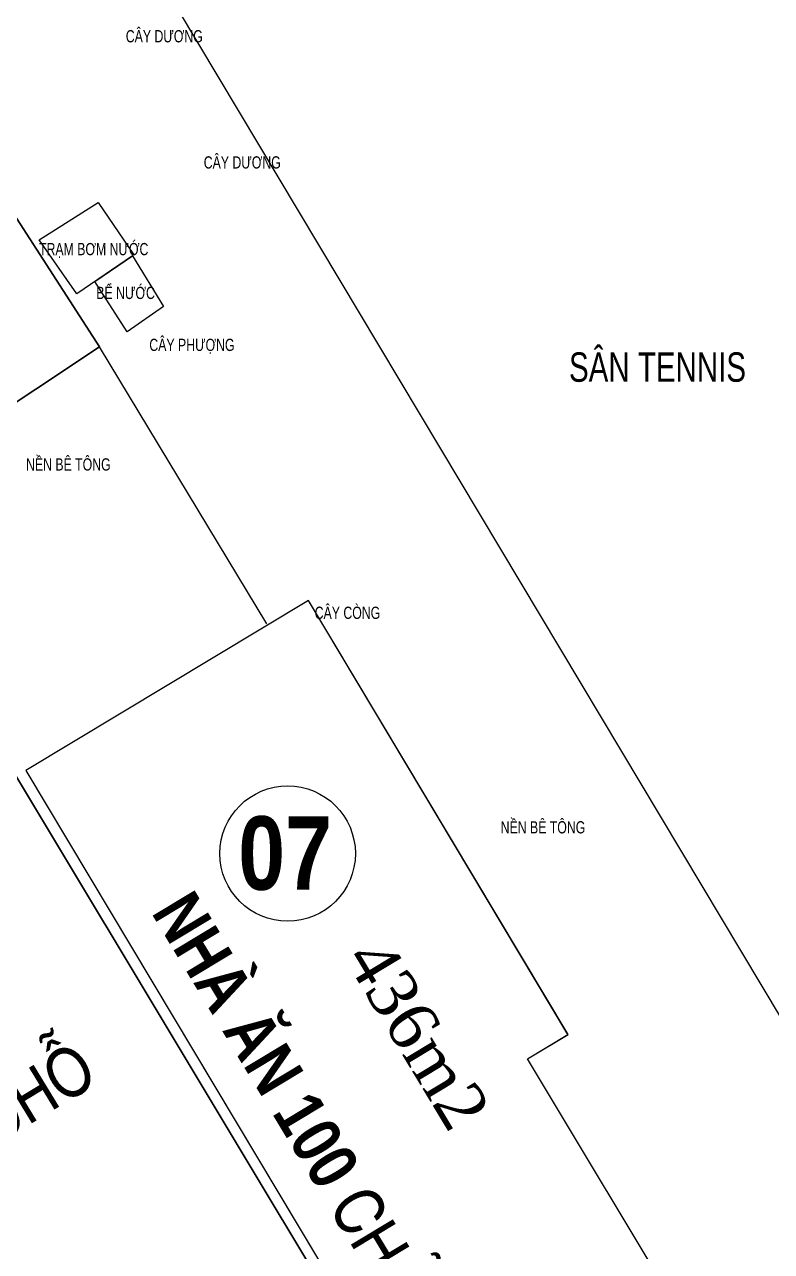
# Model space of a CAD drawing. Header units: millimetres. Extents: x 100 to 288, y -65 to 177.
# Drawn here: x 139.688 to 141.139, y 167.556 to 169.939 of the extents above; entities that cross this region are included whole.
import ezdxf

# ---------------------------------------------------------------- set-up
doc = ezdxf.new("R2010")
doc.units = ezdxf.units.MM
doc.header["$LTSCALE"] = 0.3
doc.header["$MEASUREMENT"] = 0
doc.linetypes.add('DASHDOTX2', pattern=[2, 1, -0.5, 0, -0.5])
doc.layers.add('HATCH1', color=8, linetype='CONTINUOUS')
doc.styles.add('DIM', font='VAVON.TTF')
doc.linetypes.add('FENCELINE2', pattern='A,0.25,-0.1,[132,ltypeshp.shx,S=0.1,R=0,X=-0.1,Y=0],-0.1,1', length=1.45)

msp = doc.modelspace()

# ---------------------------------------------------------------- linework, layer by layer
at = {"layer": 'HATCH1', "linetype": 'FENCELINE2'}
msp.add_lwpolyline([(139.47854, 170.81671), (139.47854, 170.81671), (139.47854, 170.81671), (139.47854, 170.81671), (141.30198, 171.90277), (142.17047, 170.46125), (145.15331, 165.86078), (144.06461, 165.22191), (143.15278, 164.67489), (139.47854, 170.81671)], dxfattribs=at)
at = {"layer": 'HATCH1', "ltscale": 5}
for points in [[(139.47854, 170.81671), (141.30198, 171.90277), (145.15331, 165.86078), (143.15278, 164.67489)], [(139.08671, 170.4703), (139.83334, 169.31345), (137.71578, 167.90592), (137.06429, 168.98076), (137.23546, 169.06508), (137.18231, 169.15251), (137.35126, 169.23896), (137.30204, 169.32169), (137.47892, 169.43792), (137.52654, 169.36044), (137.9964, 169.64262), (137.95658, 169.70692), (138.28605, 169.89984), (138.21383, 170.01885), (138.54743, 170.2213), (138.49894, 170.3017), (138.67611, 170.41336), (138.74453, 170.30104), (138.83428, 170.38985), (138.92611, 170.36511)], [(140.50193, 167.13302), (140.97366, 167.4161), (140.66532, 167.92992), (140.74387, 167.9769), (140.23964, 168.82009), (139.69043, 168.49003), (140.14235, 167.73433), (140.43249, 167.24915), (140.50211, 167.13313)], [(140.36037, 167.33057), (139.67183, 168.47797), (137.97921, 167.45462), (138.66845, 166.31462), (140.36066, 167.3301)]]:
    msp.add_lwpolyline(points, close=True, dxfattribs=at)
at = {"layer": 'HATCH1', "linetype": 'Continuous', "ltscale": 0.7}
for points in [[(137.71578, 167.90592), (139.83334, 169.31345), (139.08671, 170.4703), (138.92611, 170.36511), (138.83428, 170.38985), (138.74453, 170.30104), (138.67611, 170.41336), (138.49894, 170.3017), (138.54743, 170.2213), (138.21295, 170.01832), (138.28605, 169.89984), (137.95658, 169.70692), (137.9964, 169.64262), (137.52654, 169.36044), (137.47892, 169.43792), (137.30204, 169.32169), (137.35126, 169.23896), (137.18231, 169.15251), (137.23546, 169.06508), (137.06429, 168.98076), (137.71578, 167.90592)], [(139.89733, 169.49027), (139.78948, 169.41638), (139.71582, 169.52116), (139.8309, 169.59339), (139.9002, 169.49223)], [(140.74375, 167.9771), (140.23964, 168.82009), (139.69043, 168.49003)], [(139.69043, 168.49003), (140.50193, 167.13302), (140.97366, 167.4161), (140.66532, 167.92992), (140.74375, 167.9771)], [(140.36037, 167.33057), (138.66845, 166.31462), (137.97899, 167.45497), (139.67183, 168.47797), (140.36037, 167.33057)]]:
    msp.add_lwpolyline(points, dxfattribs=at)
at = {"layer": 'HATCH1'}
for points in [[(139.89733, 169.49027), (139.89733, 169.49027), (139.9575, 169.39137), (139.88723, 169.34221), (139.82455, 169.44041), (139.89733, 169.49027)], [(140.15833, 168.77483), (139.83334, 169.31345)]]:
    msp.add_lwpolyline(points, dxfattribs=at)
msp.add_circle((140.19902, 168.32863), 0.1316, dxfattribs=at)

# ---------------------------------------------------------------- texts
at = {"layer": 'HATCH1', "style": 'DIM', "width": 0.75}
for s, height, p in [('CAÂY DÖÔNG', 0.02381, (139.88446, 169.90471, -0.00007)), ('CAÂY DÖÔNG', 0.02381, (140.03595, 169.65958, -0.00007)), ('TRAÏM BÔM NÖÔÙC', 0.0238096, (139.71582, 169.49114)), ('BEÅ NÖÔÙC', 0.02381, (139.82714, 169.40605)), ('CAÂY PHÖÔÏNG', 0.0238096, (139.93021, 169.30508)), ('SAÂN TENNIS', 0.0571431, (140.74581, 169.2453)), ('NEÀN BEÂ TOÂNG', 0.0238096, (139.69057, 169.07279)), ('CAÂY COØNG', 0.02381, (140.25156, 168.78457, 0)), ('NEÀN BEÂ TOÂNG', 0.0238096, (140.6129, 168.36778))]:
    msp.add_text(s, height=height, dxfattribs=at).set_placement(p)
at = {"layer": 'HATCH1', "linetype": 'DASHDOTX2', "insert": (140.19401, 168.40112), "char_height": 0.1428578, "width": 3.2960884, "attachment_point": 2}
msp.add_mtext('{\\fVNI-Helve-Condense|b1|i0|c0|p2;07}', dxfattribs=at)
at = {"layer": 'HATCH1', "linetype": 'DASHDOTX2', "char_height": 0.0952385, "width": 3.2960884, "attachment_point": 2}
for s, insert, rotation in [('{\\fVNI-Helve-Condense|b1|i0|c0|p2;NHAØ AÊN 100 CHOÃ}', (140.24893, 167.8745), 301.07704), ('{\\fTimes New Roman|b0|i0|c0|p18;436m2}', (140.49333, 168.00287), 301.07704), ('{\\fVNI-Helve-Condense|b1|i0|c0|p2;NHAØ THI ÑAÁU VOÕ THUAÄT 225 CHOÃ}', (139.03006, 167.50695), 31.33578)]:
    msp.add_mtext(s, dxfattribs=dict(at, insert=insert, rotation=rotation))

doc.saveas('drawing.dxf')
